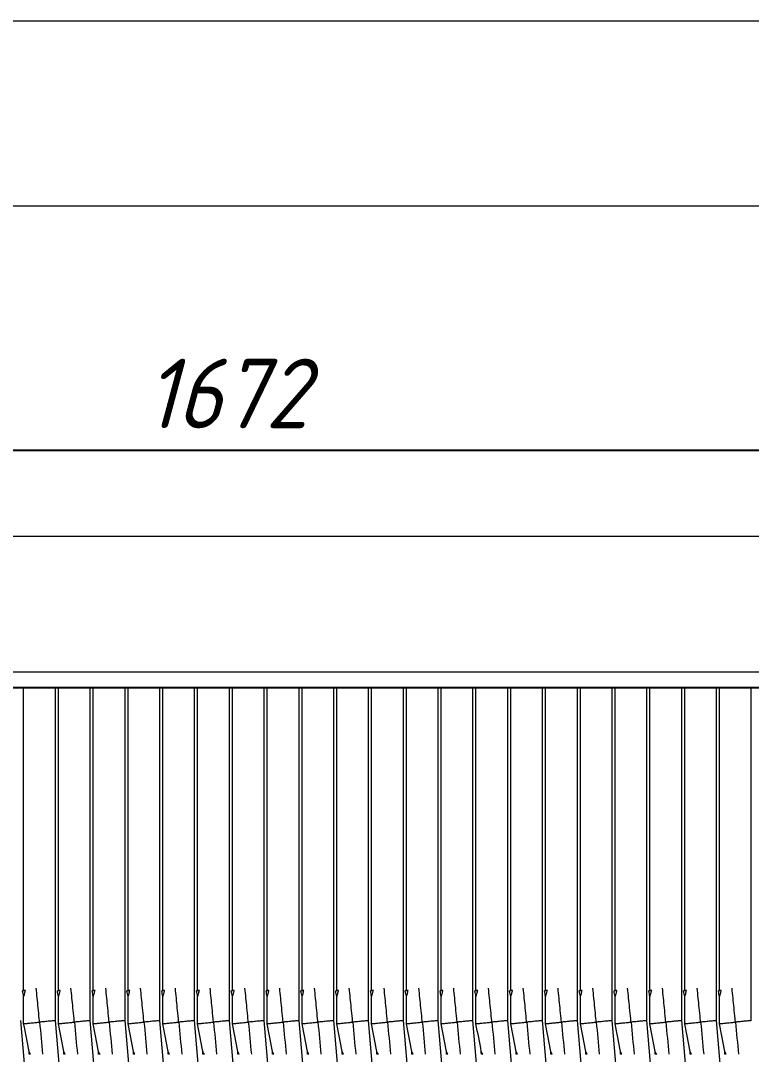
# Model space of a CAD drawing. Header units: millimetres. Extents: x 18217 to 37054, y 415 to 7180.
# Drawn here: x 19296 to 19663, y 6660 to 7180 of the extents above; entities that cross this region are included whole.
import ezdxf

# ---------------------------------------------------------------- set-up
doc = ezdxf.new("R2010")
doc.units = ezdxf.units.MM
doc.styles.add('GENISO', font='geniso.shx', dxfattribs={"oblique": 15})
doc.dimstyles.new('Scale', dxfattribs={"dimscale": 14, "dimtxt": 2.5, "dimasz": 2.5, "dimexe": 1, "dimexo": 1, "dimgap": 0.8, "dimtad": 1, "dimdec": 0, "dimzin": 0, "dimtxsty": 'GENISO', "dimcen": 2.5, "dimclrd": 1, "dimclre": 1, "dimclrt": 256, "dimadec": 0, "dimazin": 0, "dimtfac": 1, "dimtdec": 0, "dimtmove": 0, "dimatfit": 3, "dimfxl": 1, "dimtzin": 0, "dimlwd": -1, "dimlwe": -1, "dimarcsym": 0})

# ---------------------------------------------------------------- blocks, each defined once
blk = doc.blocks.new('*D157')
at = {"color": 1, "transparency": 16777216}
for p, q in [((18563.18, 6909.68), (18563.18, 6977.92)), ((20235.18, 6909.68), (20235.18, 6977.92)), ((20200.18, 6963.92), (18598.18, 6963.92))]:
    blk.add_line(p, q, dxfattribs=at)
for points in [[(18598.18, 6969.75), (18598.18, 6958.08), (18563.18, 6963.92)], [(20200.18, 6969.75), (20200.18, 6958.08), (20235.18, 6963.92)]]:
    blk.add_solid(points, dxfattribs=at)
at = {"layer": 'Defpoints', "color": 0, "transparency": 16777216}
for p in [(18563.18, 6963.92), (18563.18, 6895.68), (20235.18, 6895.68)]:
    blk.add_point(p, dxfattribs=at)
at = {"transparency": 16777216, "insert": (19399.18, 6992.62), "char_height": 35, "attachment_point": 5, "style": 'GENISO'}
blk.add_mtext('1672', dxfattribs=at)

msp = doc.modelspace()

# ---------------------------------------------------------------- linework, layer by layer
at = {"linetype": 'ByBlock', "lineweight": 9}
for p, q in [((20235.18, 6920.68), (18563.18, 6920.68)), ((18563.18, 6852.68), (20235.18, 6852.68)), ((18639.18, 6844.68), (20159.18, 6844.68)), ((19297.18, 6692.21), (19297.18, 6844.68)), ((19313.18, 6677.21), (19313.18, 6844.68)), ((19314.68, 6692.21), (19314.68, 6844.68)), ((19330.68, 6677.21), (19330.68, 6844.68)), ((19332.18, 6692.21), (19332.18, 6844.68)), ((19348.18, 6677.21), (19348.18, 6844.68)), ((19349.68, 6692.21), (19349.68, 6844.68)), ((19365.68, 6677.21), (19365.68, 6844.68)), ((19367.18, 6692.21), (19367.18, 6844.68)), ((19383.18, 6677.21), (19383.18, 6844.68)), ((19384.68, 6692.21), (19384.68, 6844.68)), ((19400.68, 6677.21), (19400.68, 6844.68)), ((19402.18, 6692.21), (19402.18, 6844.68)), ((19418.18, 6677.21), (19418.18, 6844.68)), ((19419.68, 6692.21), (19419.68, 6844.68)), ((19435.68, 6677.21), (19435.68, 6844.68)), ((19437.18, 6692.21), (19437.18, 6844.68)), ((19453.18, 6677.21), (19453.18, 6844.68)), ((19454.68, 6692.21), (19454.68, 6844.68)), ((19470.68, 6677.21), (19470.68, 6844.68)), ((19472.18, 6692.21), (19472.18, 6844.68)), ((19488.18, 6677.21), (19488.18, 6844.68)), ((19489.68, 6692.21), (19489.68, 6844.68)), ((19505.68, 6677.21), (19505.68, 6844.68)), ((19507.18, 6692.21), (19507.18, 6844.68)), ((19523.18, 6677.21), (19523.18, 6844.68)), ((19524.68, 6692.21), (19524.68, 6844.68)), ((19540.68, 6677.21), (19540.68, 6844.68)), ((19542.18, 6692.21), (19542.18, 6844.68)), ((19558.18, 6677.21), (19558.18, 6844.68)), ((19559.68, 6692.21), (19559.68, 6844.68)), ((19575.68, 6677.21), (19575.68, 6844.68)), ((19577.18, 6692.21), (19577.18, 6844.68)), ((19593.18, 6677.21), (19593.18, 6844.68)), ((19594.68, 6692.21), (19594.68, 6844.68)), ((19610.68, 6677.21), (19610.68, 6844.68)), ((19612.18, 6692.21), (19612.18, 6844.68)), ((19628.18, 6677.21), (19628.18, 6844.68)), ((19629.68, 6692.21), (19629.68, 6844.68)), ((19645.68, 6677.21), (19645.68, 6844.68)), ((19647.18, 6692.21), (19647.18, 6844.68)), ((19663.18, 6677.21), (19663.18, 6844.68)), ((19297.18, 6675.66), (19297.18, 6689.25)), ((19314.68, 6675.66), (19314.68, 6689.25)), ((19332.18, 6675.66), (19332.18, 6689.25)), ((19349.68, 6675.66), (19349.68, 6689.25)), ((19367.18, 6675.66), (19367.18, 6689.25)), ((19384.68, 6675.66), (19384.68, 6689.25)), ((19402.18, 6675.66), (19402.18, 6689.25)), ((19419.68, 6675.66), (19419.68, 6689.25)), ((19437.18, 6675.66), (19437.18, 6689.25)), ((19454.68, 6675.66), (19454.68, 6689.25)), ((19472.18, 6675.66), (19472.18, 6689.25)), ((19489.68, 6675.66), (19489.68, 6689.25)), ((19507.18, 6675.66), (19507.18, 6689.25)), ((19524.68, 6675.66), (19524.68, 6689.25)), ((19542.18, 6675.66), (19542.18, 6689.25)), ((19559.68, 6675.66), (19559.68, 6689.25)), ((19577.18, 6675.66), (19577.18, 6689.25)), ((19594.68, 6675.66), (19594.68, 6689.25)), ((19612.18, 6675.66), (19612.18, 6689.25)), ((19629.68, 6675.66), (19629.68, 6689.25)), ((19647.18, 6675.66), (19647.18, 6689.25)), ((19300.58, 6660.25), (19299.88, 6660.25)), ((19318.08, 6660.25), (19317.38, 6660.25)), ((19335.58, 6660.25), (19334.88, 6660.25)), ((19353.08, 6660.25), (19352.38, 6660.25)), ((19370.58, 6660.25), (19369.88, 6660.25)), ((19388.08, 6660.25), (19387.38, 6660.25)), ((19405.58, 6660.25), (19404.88, 6660.25)), ((19423.08, 6660.25), (19422.38, 6660.25)), ((19440.58, 6660.25), (19439.88, 6660.25)), ((19458.08, 6660.25), (19457.38, 6660.25)), ((19475.58, 6660.25), (19474.88, 6660.25)), ((19493.08, 6660.25), (19492.38, 6660.25)), ((19510.58, 6660.25), (19509.88, 6660.25)), ((19528.08, 6660.25), (19527.38, 6660.25)), ((19545.58, 6660.25), (19544.88, 6660.25)), ((19563.08, 6660.25), (19562.38, 6660.25)), ((19580.58, 6660.25), (19579.88, 6660.25)), ((19598.08, 6660.25), (19597.38, 6660.25)), ((19615.58, 6660.25), (19614.88, 6660.25)), ((19633.08, 6660.25), (19632.38, 6660.25)), ((19650.58, 6660.25), (19649.88, 6660.25))]:
    msp.add_line(p, q, dxfattribs=at)
msp.add_line((18639.18, 6844.68), (20159.18, 6844.68))
for points in [[(26674.14, 7180.13), (26674.14, 1266), (18216.52, 1266), (18216.52, 7180.13)], [(26581.09, 7087.08), (26581.09, 1359.06), (18309.58, 1359.06), (18309.58, 7087.08)]]:
    msp.add_lwpolyline(points, close=True, dxfattribs=at)
at = {"linetype": 'ByBlock', "lineweight": 9, "flags": 128}
for points in [[(19298.08, 6692.4), (19297.75, 6692.33), (19297.46, 6692.27), (19297.21, 6692.22), (19297, 6692.17), (19296.83, 6692.14), (19296.71, 6692.11), (19296.64, 6692.1), (19296.62, 6692.09)], [(19315.58, 6692.4), (19315.25, 6692.33), (19314.96, 6692.27), (19314.71, 6692.22), (19314.5, 6692.17), (19314.33, 6692.14), (19314.21, 6692.11), (19314.14, 6692.1), (19314.12, 6692.09)], [(19333.08, 6692.4), (19332.75, 6692.33), (19332.46, 6692.27), (19332.21, 6692.22), (19332, 6692.17), (19331.83, 6692.14), (19331.71, 6692.11), (19331.64, 6692.1), (19331.62, 6692.09)], [(19350.58, 6692.4), (19350.25, 6692.33), (19349.96, 6692.27), (19349.71, 6692.22), (19349.5, 6692.17), (19349.33, 6692.14), (19349.21, 6692.11), (19349.14, 6692.1), (19349.12, 6692.09)], [(19368.08, 6692.4), (19367.75, 6692.33), (19367.46, 6692.27), (19367.21, 6692.22), (19367, 6692.17), (19366.83, 6692.14), (19366.71, 6692.11), (19366.64, 6692.1), (19366.62, 6692.09)], [(19385.58, 6692.4), (19385.25, 6692.33), (19384.96, 6692.27), (19384.71, 6692.22), (19384.5, 6692.17), (19384.33, 6692.14), (19384.21, 6692.11), (19384.14, 6692.1), (19384.12, 6692.09)], [(19403.08, 6692.4), (19402.75, 6692.33), (19402.46, 6692.27), (19402.21, 6692.22), (19402, 6692.17), (19401.83, 6692.14), (19401.71, 6692.11), (19401.64, 6692.1), (19401.62, 6692.09)], [(19420.58, 6692.4), (19420.25, 6692.33), (19419.96, 6692.27), (19419.71, 6692.22), (19419.5, 6692.17), (19419.33, 6692.14), (19419.21, 6692.11), (19419.14, 6692.1), (19419.12, 6692.09)], [(19438.08, 6692.4), (19437.75, 6692.33), (19437.46, 6692.27), (19437.21, 6692.22), (19437, 6692.17), (19436.83, 6692.14), (19436.71, 6692.11), (19436.64, 6692.1), (19436.62, 6692.09)], [(19455.58, 6692.4), (19455.25, 6692.33), (19454.96, 6692.27), (19454.71, 6692.22), (19454.5, 6692.17), (19454.33, 6692.14), (19454.21, 6692.11), (19454.14, 6692.1), (19454.12, 6692.09)], [(19473.08, 6692.4), (19472.75, 6692.33), (19472.46, 6692.27), (19472.21, 6692.22), (19472, 6692.17), (19471.83, 6692.14), (19471.71, 6692.11), (19471.64, 6692.1), (19471.62, 6692.09)], [(19490.58, 6692.4), (19490.25, 6692.33), (19489.96, 6692.27), (19489.71, 6692.22), (19489.5, 6692.17), (19489.33, 6692.14), (19489.21, 6692.11), (19489.14, 6692.1), (19489.12, 6692.09)], [(19508.08, 6692.4), (19507.75, 6692.33), (19507.46, 6692.27), (19507.21, 6692.22), (19507, 6692.17), (19506.83, 6692.14), (19506.71, 6692.11), (19506.64, 6692.1), (19506.62, 6692.09)], [(19525.58, 6692.4), (19525.25, 6692.33), (19524.96, 6692.27), (19524.71, 6692.22), (19524.5, 6692.17), (19524.33, 6692.14), (19524.21, 6692.11), (19524.14, 6692.1), (19524.12, 6692.09)], [(19543.08, 6692.4), (19542.75, 6692.33), (19542.46, 6692.27), (19542.21, 6692.22), (19542, 6692.17), (19541.83, 6692.14), (19541.71, 6692.11), (19541.64, 6692.1), (19541.62, 6692.09)], [(19560.58, 6692.4), (19560.25, 6692.33), (19559.96, 6692.27), (19559.71, 6692.22), (19559.5, 6692.17), (19559.33, 6692.14), (19559.21, 6692.11), (19559.14, 6692.1), (19559.12, 6692.09)], [(19578.08, 6692.4), (19577.75, 6692.33), (19577.46, 6692.27), (19577.21, 6692.22), (19577, 6692.17), (19576.83, 6692.14), (19576.71, 6692.11), (19576.64, 6692.1), (19576.62, 6692.09)], [(19595.58, 6692.4), (19595.25, 6692.33), (19594.96, 6692.27), (19594.71, 6692.22), (19594.5, 6692.17), (19594.33, 6692.14), (19594.21, 6692.11), (19594.14, 6692.1), (19594.12, 6692.09)], [(19613.08, 6692.4), (19612.75, 6692.33), (19612.46, 6692.27), (19612.21, 6692.22), (19612, 6692.17), (19611.83, 6692.14), (19611.71, 6692.11), (19611.64, 6692.1), (19611.62, 6692.09)], [(19630.58, 6692.4), (19630.25, 6692.33), (19629.96, 6692.27), (19629.71, 6692.22), (19629.5, 6692.17), (19629.33, 6692.14), (19629.21, 6692.11), (19629.14, 6692.1), (19629.12, 6692.09)], [(19648.08, 6692.4), (19647.75, 6692.33), (19647.46, 6692.27), (19647.21, 6692.22), (19647, 6692.17), (19646.83, 6692.14), (19646.71, 6692.11), (19646.64, 6692.1), (19646.62, 6692.09)]]:
    msp.add_lwpolyline(points, dxfattribs=at)
at = {"linetype": 'ByBlock', "lineweight": 9}
for centre, radius, start, end in [((19142.77, 6660.25), 157.11, 10.6376, 11.6955), ((19160.27, 6660.25), 157.11, 10.6376, 11.6955), ((19177.77, 6660.25), 157.11, 10.6376, 11.6955), ((19195.27, 6660.25), 157.11, 10.6376, 11.6955), ((19212.77, 6660.25), 157.11, 10.6376, 11.6955), ((19230.27, 6660.25), 157.11, 10.6376, 11.6955), ((19247.77, 6660.25), 157.11, 10.6376, 11.6955), ((19265.27, 6660.25), 157.11, 10.6376, 11.6955), ((19282.77, 6660.25), 157.11, 10.6376, 11.6955), ((19300.27, 6660.25), 157.11, 10.6376, 11.6955), ((19317.77, 6660.25), 157.11, 10.6376, 11.6955), ((19335.27, 6660.25), 157.11, 10.6376, 11.6955), ((19352.77, 6660.25), 157.11, 10.6376, 11.6955), ((19370.27, 6660.25), 157.11, 10.6376, 11.6955), ((19387.77, 6660.25), 157.11, 10.6376, 11.6955), ((19405.27, 6660.25), 157.11, 10.6376, 11.6955), ((19422.77, 6660.25), 157.11, 10.6376, 11.6955), ((19440.27, 6660.25), 157.11, 10.6376, 11.6955), ((19457.77, 6660.25), 157.11, 10.6376, 11.6955), ((19475.27, 6660.25), 157.11, 10.6376, 11.6955), ((19492.77, 6660.25), 157.11, 10.6376, 11.6955), ((11284.35, 5984.01), 8023.83, 355.043868, 4.956132), ((11301.85, 5984.01), 8023.83, 355.043868, 4.956132), ((17727.77, 6367.33), 1599.41, 10.60245, 11.11475), ((11319.35, 5984.01), 8023.83, 355.043868, 4.956132), ((17745.27, 6367.33), 1599.41, 10.60245, 11.11475), ((11336.85, 5984.01), 8023.83, 355.043868, 4.956132), ((17762.77, 6367.33), 1599.41, 10.60245, 11.11475), ((11354.35, 5984.01), 8023.83, 355.043868, 4.956132), ((17780.27, 6367.33), 1599.41, 10.60245, 11.11475), ((11371.85, 5984.01), 8023.83, 355.043868, 4.956132), ((17797.77, 6367.33), 1599.41, 10.60245, 11.11475), ((11389.35, 5984.01), 8023.83, 355.043868, 4.956132), ((17815.27, 6367.33), 1599.41, 10.60245, 11.11475), ((11406.85, 5984.01), 8023.83, 355.043868, 4.956132), ((17832.77, 6367.33), 1599.41, 10.60245, 11.11475), ((11424.35, 5984.01), 8023.83, 355.043868, 4.956132), ((17850.27, 6367.33), 1599.41, 10.60245, 11.11475), ((11441.85, 5984.01), 8023.83, 355.043868, 4.956132), ((17867.77, 6367.33), 1599.41, 10.60245, 11.11475), ((11459.35, 5984.01), 8023.83, 355.043868, 4.956132), ((17885.27, 6367.33), 1599.41, 10.60245, 11.11475), ((11476.85, 5984.01), 8023.83, 355.043868, 4.956132), ((17902.77, 6367.33), 1599.41, 10.60245, 11.11475), ((11494.35, 5984.01), 8023.83, 355.043868, 4.956132), ((17920.27, 6367.33), 1599.41, 10.60245, 11.11475), ((11511.85, 5984.01), 8023.83, 355.043868, 4.956132), ((17937.77, 6367.33), 1599.41, 10.60245, 11.11475), ((11529.35, 5984.01), 8023.83, 355.043868, 4.956132), ((17955.27, 6367.33), 1599.41, 10.60245, 11.11475), ((11546.85, 5984.01), 8023.83, 355.043868, 4.956132), ((17972.77, 6367.33), 1599.41, 10.60245, 11.11475), ((11564.35, 5984.01), 8023.83, 355.043868, 4.956132), ((17990.27, 6367.33), 1599.41, 10.60245, 11.11475), ((11581.85, 5984.01), 8023.83, 355.043868, 4.956132), ((18007.77, 6367.33), 1599.41, 10.60245, 11.11475), ((11599.35, 5984.01), 8023.83, 355.043868, 4.956132), ((18025.27, 6367.33), 1599.41, 10.60245, 11.11475), ((11616.85, 5984.01), 8023.83, 355.043868, 4.956132), ((18042.77, 6367.33), 1599.41, 10.60245, 11.11475), ((11634.35, 5984.01), 8023.83, 355.043868, 4.956132), ((18060.27, 6367.33), 1599.41, 10.60245, 11.11475), ((11651.85, 5984.01), 8023.83, 355.043868, 4.956132), ((18077.77, 6367.33), 1599.41, 10.60245, 11.11475), ((19142.77, 6660.25), 157.11, 0, 0.4975), ((19160.27, 6660.25), 157.11, 0, 0.4975), ((19177.77, 6660.25), 157.11, 0, 0.4975), ((19195.27, 6660.25), 157.11, 0, 0.4975), ((19212.77, 6660.25), 157.11, 0, 0.4975), ((19230.27, 6660.25), 157.11, 0, 0.4975), ((19247.77, 6660.25), 157.11, 0, 0.4975), ((19265.27, 6660.25), 157.11, 0, 0.4975), ((19282.77, 6660.25), 157.11, 0, 0.4975), ((19300.27, 6660.25), 157.11, 0, 0.4975), ((19317.77, 6660.25), 157.11, 0, 0.4975), ((19335.27, 6660.25), 157.11, 0, 0.4975), ((19352.77, 6660.25), 157.11, 0, 0.4975), ((19370.27, 6660.25), 157.11, 0, 0.4975), ((19387.77, 6660.25), 157.11, 0, 0.4975), ((19405.27, 6660.25), 157.11, 0, 0.4975), ((19422.77, 6660.25), 157.11, 0, 0.4975), ((19440.27, 6660.25), 157.11, 0, 0.4975), ((19457.77, 6660.25), 157.11, 0, 0.4975), ((19475.27, 6660.25), 157.11, 0, 0.4975), ((19492.77, 6660.25), 157.11, 0, 0.4975)]:
    msp.add_arc(centre, radius, start, end, dxfattribs=at)
for points, knots in [([(19297.18, 6689.25), (19297.19, 6689.28), (19297.21, 6689.34), (19297.4, 6689.89), (19297.71, 6690.89), (19297.95, 6691.86), (19298.08, 6692.4)], [0, 0, 0, 0, 0.179895, 0.35903, 0.649725, 1, 1, 1, 1]), ([(19305.18, 6676.43), (19305.18, 6676.45), (19305.16, 6676.57), (19305.11, 6677.15), (19304.88, 6679.54), (19304.33, 6685.1), (19303.81, 6690.22), (19303.48, 6693.51)], [0, 0, 0, 0, 0.0023725, 0.0222912, 0.101955, 0.4206198, 1, 1, 1, 1]), ([(19314.68, 6689.25), (19314.69, 6689.28), (19314.71, 6689.34), (19314.9, 6689.89), (19315.21, 6690.89), (19315.45, 6691.86), (19315.58, 6692.4)], [0, 0, 0, 0, 0.179895, 0.35903, 0.649727, 1, 1, 1, 1]), ([(19322.68, 6676.43), (19322.68, 6676.45), (19322.67, 6676.57), (19322.61, 6677.15), (19322.38, 6679.54), (19321.83, 6685.1), (19321.31, 6690.22), (19320.98, 6693.51)], [0, 0, 0, 0, 0.002372, 0.022291, 0.101955, 0.42062, 1, 1, 1, 1]), ([(19332.18, 6689.25), (19332.19, 6689.28), (19332.21, 6689.34), (19332.4, 6689.89), (19332.71, 6690.89), (19332.95, 6691.86), (19333.08, 6692.4)], [0, 0, 0, 0, 0.179895, 0.35903, 0.649725, 1, 1, 1, 1]), ([(19340.18, 6676.43), (19340.18, 6676.45), (19340.17, 6676.57), (19340.11, 6677.15), (19339.88, 6679.54), (19339.33, 6685.1), (19338.81, 6690.22), (19338.48, 6693.51)], [0, 0, 0, 0, 0.002372, 0.022291, 0.101955, 0.42062, 1, 1, 1, 1]), ([(19349.68, 6689.25), (19349.69, 6689.28), (19349.71, 6689.34), (19349.9, 6689.89), (19350.21, 6690.89), (19350.45, 6691.86), (19350.58, 6692.4)], [0, 0, 0, 0, 0.179895, 0.35903, 0.649725, 1, 1, 1, 1]), ([(19357.68, 6676.43), (19357.68, 6676.45), (19357.67, 6676.57), (19357.61, 6677.15), (19357.38, 6679.54), (19356.83, 6685.1), (19356.31, 6690.22), (19355.98, 6693.51)], [0, 0, 0, 0, 0.002372, 0.022291, 0.101955, 0.42062, 1, 1, 1, 1]), ([(19367.18, 6689.25), (19367.19, 6689.28), (19367.21, 6689.34), (19367.4, 6689.89), (19367.71, 6690.89), (19367.95, 6691.86), (19368.08, 6692.4)], [0, 0, 0, 0, 0.179895, 0.35903, 0.649725, 1, 1, 1, 1]), ([(19375.18, 6676.43), (19375.18, 6676.45), (19375.17, 6676.57), (19375.11, 6677.15), (19374.88, 6679.54), (19374.33, 6685.1), (19373.81, 6690.22), (19373.48, 6693.51)], [0, 0, 0, 0, 0.002372, 0.022291, 0.101955, 0.42062, 1, 1, 1, 1]), ([(19384.68, 6689.25), (19384.69, 6689.28), (19384.71, 6689.34), (19384.9, 6689.89), (19385.21, 6690.89), (19385.45, 6691.86), (19385.58, 6692.4)], [0, 0, 0, 0, 0.179895, 0.359031, 0.649725, 1, 1, 1, 1]), ([(19392.68, 6676.43), (19392.68, 6676.45), (19392.67, 6676.57), (19392.61, 6677.15), (19392.38, 6679.54), (19391.83, 6685.1), (19391.31, 6690.22), (19390.98, 6693.51)], [0, 0, 0, 0, 0.002372, 0.022291, 0.101955, 0.42062, 1, 1, 1, 1]), ([(19402.18, 6689.25), (19402.19, 6689.28), (19402.21, 6689.34), (19402.4, 6689.89), (19402.71, 6690.89), (19402.95, 6691.86), (19403.08, 6692.4)], [0, 0, 0, 0, 0.179895, 0.35903, 0.649725, 1, 1, 1, 1]), ([(19410.18, 6676.43), (19410.18, 6676.45), (19410.17, 6676.57), (19410.11, 6677.15), (19409.88, 6679.54), (19409.33, 6685.1), (19408.81, 6690.22), (19408.48, 6693.51)], [0, 0, 0, 0, 0.002372, 0.022291, 0.101955, 0.42062, 1, 1, 1, 1]), ([(19419.68, 6689.25), (19419.69, 6689.28), (19419.71, 6689.34), (19419.9, 6689.89), (19420.21, 6690.89), (19420.45, 6691.86), (19420.58, 6692.4)], [0, 0, 0, 0, 0.179895, 0.35903, 0.649725, 1, 1, 1, 1]), ([(19427.68, 6676.43), (19427.68, 6676.45), (19427.66, 6676.57), (19427.61, 6677.15), (19427.38, 6679.54), (19426.83, 6685.1), (19426.31, 6690.22), (19425.98, 6693.51)], [0, 0, 0, 0, 0.0023725, 0.0222912, 0.101955, 0.4206198, 1, 1, 1, 1]), ([(19437.18, 6689.25), (19437.19, 6689.28), (19437.21, 6689.34), (19437.4, 6689.89), (19437.71, 6690.89), (19437.95, 6691.86), (19438.08, 6692.4)], [0, 0, 0, 0, 0.179895, 0.35903, 0.649725, 1, 1, 1, 1]), ([(19445.18, 6676.43), (19445.18, 6676.45), (19445.17, 6676.57), (19445.11, 6677.15), (19444.88, 6679.54), (19444.33, 6685.1), (19443.81, 6690.22), (19443.48, 6693.51)], [0, 0, 0, 0, 0.002372, 0.022291, 0.101955, 0.42062, 1, 1, 1, 1]), ([(19454.68, 6689.25), (19454.69, 6689.28), (19454.71, 6689.34), (19454.9, 6689.89), (19455.21, 6690.89), (19455.45, 6691.86), (19455.58, 6692.4)], [0, 0, 0, 0, 0.179895, 0.35903, 0.649725, 1, 1, 1, 1]), ([(19462.68, 6676.43), (19462.68, 6676.45), (19462.67, 6676.57), (19462.61, 6677.15), (19462.38, 6679.54), (19461.83, 6685.1), (19461.31, 6690.22), (19460.98, 6693.51)], [0, 0, 0, 0, 0.002372, 0.022291, 0.101955, 0.42062, 1, 1, 1, 1]), ([(19472.18, 6689.25), (19472.19, 6689.28), (19472.21, 6689.34), (19472.4, 6689.89), (19472.71, 6690.89), (19472.95, 6691.86), (19473.08, 6692.4)], [0, 0, 0, 0, 0.179895, 0.35903, 0.649725, 1, 1, 1, 1]), ([(19480.18, 6676.43), (19480.18, 6676.45), (19480.17, 6676.57), (19480.11, 6677.15), (19479.88, 6679.54), (19479.33, 6685.1), (19478.81, 6690.22), (19478.48, 6693.51)], [0, 0, 0, 0, 0.002372, 0.022291, 0.101955, 0.42062, 1, 1, 1, 1]), ([(19489.68, 6689.25), (19489.69, 6689.28), (19489.71, 6689.34), (19489.9, 6689.89), (19490.21, 6690.89), (19490.45, 6691.86), (19490.58, 6692.4)], [0, 0, 0, 0, 0.179895, 0.35903, 0.649725, 1, 1, 1, 1]), ([(19497.68, 6676.43), (19497.68, 6676.45), (19497.67, 6676.57), (19497.61, 6677.15), (19497.38, 6679.54), (19496.83, 6685.1), (19496.31, 6690.22), (19495.98, 6693.51)], [0, 0, 0, 0, 0.002372, 0.022291, 0.101955, 0.42062, 1, 1, 1, 1]), ([(19507.18, 6689.25), (19507.19, 6689.28), (19507.21, 6689.34), (19507.4, 6689.89), (19507.71, 6690.89), (19507.95, 6691.86), (19508.08, 6692.4)], [0, 0, 0, 0, 0.179895, 0.359032, 0.649727, 1, 1, 1, 1]), ([(19515.18, 6676.43), (19515.18, 6676.45), (19515.17, 6676.57), (19515.11, 6677.15), (19514.88, 6679.54), (19514.33, 6685.1), (19513.81, 6690.22), (19513.48, 6693.51)], [0, 0, 0, 0, 0.002372, 0.022291, 0.101955, 0.42062, 1, 1, 1, 1]), ([(19524.68, 6689.25), (19524.69, 6689.28), (19524.71, 6689.34), (19524.9, 6689.89), (19525.21, 6690.89), (19525.45, 6691.86), (19525.58, 6692.4)], [0, 0, 0, 0, 0.179895, 0.35903, 0.649725, 1, 1, 1, 1]), ([(19532.68, 6676.43), (19532.68, 6676.45), (19532.67, 6676.57), (19532.61, 6677.15), (19532.38, 6679.54), (19531.83, 6685.1), (19531.31, 6690.22), (19530.98, 6693.51)], [0, 0, 0, 0, 0.002372, 0.022291, 0.101955, 0.42062, 1, 1, 1, 1]), ([(19542.18, 6689.25), (19542.19, 6689.28), (19542.21, 6689.34), (19542.4, 6689.89), (19542.71, 6690.89), (19542.95, 6691.86), (19543.08, 6692.4)], [0, 0, 0, 0, 0.179895, 0.35903, 0.649725, 1, 1, 1, 1]), ([(19550.18, 6676.43), (19550.18, 6676.45), (19550.17, 6676.57), (19550.11, 6677.15), (19549.88, 6679.54), (19549.33, 6685.1), (19548.81, 6690.22), (19548.48, 6693.51)], [0, 0, 0, 0, 0.002372, 0.022291, 0.101955, 0.42062, 1, 1, 1, 1]), ([(19559.68, 6689.25), (19559.69, 6689.28), (19559.71, 6689.34), (19559.9, 6689.89), (19560.21, 6690.89), (19560.45, 6691.86), (19560.58, 6692.4)], [0, 0, 0, 0, 0.179895, 0.35903, 0.649725, 1, 1, 1, 1]), ([(19567.68, 6676.43), (19567.68, 6676.45), (19567.67, 6676.57), (19567.61, 6677.15), (19567.38, 6679.54), (19566.83, 6685.1), (19566.31, 6690.22), (19565.98, 6693.51)], [0, 0, 0, 0, 0.002372, 0.022291, 0.101955, 0.42062, 1, 1, 1, 1]), ([(19577.18, 6689.25), (19577.19, 6689.28), (19577.21, 6689.34), (19577.4, 6689.89), (19577.71, 6690.89), (19577.95, 6691.86), (19578.08, 6692.4)], [0, 0, 0, 0, 0.179895, 0.35903, 0.649725, 1, 1, 1, 1]), ([(19585.18, 6676.43), (19585.18, 6676.45), (19585.17, 6676.57), (19585.11, 6677.15), (19584.88, 6679.54), (19584.33, 6685.1), (19583.81, 6690.22), (19583.48, 6693.51)], [0, 0, 0, 0, 0.002372, 0.022291, 0.101955, 0.42062, 1, 1, 1, 1]), ([(19594.68, 6689.25), (19594.69, 6689.28), (19594.71, 6689.34), (19594.9, 6689.89), (19595.21, 6690.89), (19595.45, 6691.86), (19595.58, 6692.4)], [0, 0, 0, 0, 0.179895, 0.359028, 0.649725, 1, 1, 1, 1]), ([(19602.68, 6676.43), (19602.68, 6676.45), (19602.67, 6676.57), (19602.61, 6677.15), (19602.38, 6679.54), (19601.83, 6685.1), (19601.31, 6690.22), (19600.98, 6693.51)], [0, 0, 0, 0, 0.002372, 0.022292, 0.101955, 0.42062, 1, 1, 1, 1]), ([(19612.18, 6689.25), (19612.19, 6689.28), (19612.21, 6689.34), (19612.4, 6689.89), (19612.71, 6690.89), (19612.95, 6691.86), (19613.08, 6692.4)], [0, 0, 0, 0, 0.179896, 0.359029, 0.649725, 1, 1, 1, 1]), ([(19620.18, 6676.43), (19620.18, 6676.45), (19620.17, 6676.57), (19620.11, 6677.15), (19619.88, 6679.54), (19619.33, 6685.1), (19618.81, 6690.22), (19618.48, 6693.51)], [0, 0, 0, 0, 0.002372, 0.022291, 0.101955, 0.420619, 1, 1, 1, 1]), ([(19629.68, 6689.25), (19629.69, 6689.28), (19629.71, 6689.34), (19629.9, 6689.89), (19630.21, 6690.89), (19630.45, 6691.86), (19630.58, 6692.4)], [0, 0, 0, 0, 0.179895, 0.359032, 0.649724, 1, 1, 1, 1]), ([(19637.68, 6676.43), (19637.68, 6676.45), (19637.67, 6676.57), (19637.61, 6677.15), (19637.38, 6679.54), (19636.83, 6685.1), (19636.31, 6690.22), (19635.98, 6693.51)], [0, 0, 0, 0, 0.002372, 0.022291, 0.101955, 0.42062, 1, 1, 1, 1]), ([(19647.18, 6689.25), (19647.19, 6689.28), (19647.21, 6689.34), (19647.4, 6689.89), (19647.71, 6690.89), (19647.95, 6691.86), (19648.08, 6692.4)], [0, 0, 0, 0, 0.179895, 0.359028, 0.649725, 1, 1, 1, 1]), ([(19655.18, 6676.43), (19655.18, 6676.45), (19655.17, 6676.57), (19655.11, 6677.15), (19654.88, 6679.54), (19654.33, 6685.1), (19653.81, 6690.22), (19653.48, 6693.51)], [0, 0, 0, 0, 0.002372, 0.022292, 0.101955, 0.42062, 1, 1, 1, 1]), ([(19297.18, 6675.66), (19297.27, 6675.66), (19297.44, 6675.68), (19298.81, 6675.81), (19300.83, 6676.01), (19303.07, 6676.23), (19304.57, 6676.37), (19305.17, 6676.43), (19305.18, 6676.43)], [0, 0, 0, 0, 0.213412, 0.426834, 0.640706, 0.856444, 0.996744, 1, 1, 1, 1]), ([(19313.18, 6677.21), (19313.09, 6677.2), (19312.92, 6677.18), (19311.55, 6677.05), (19309.53, 6676.85), (19307.29, 6676.64), (19305.79, 6676.49), (19305.19, 6676.43), (19305.18, 6676.43)], [0, 0, 0, 0, 0.213424, 0.426852, 0.64073, 0.856458, 0.996748, 1, 1, 1, 1]), ([(19305.18, 6676.43), (19305.18, 6676.42), (19305.7, 6671.02), (19306.21, 6665.63), (19306.71, 6660.25)], [0, 0, 0, 0, 0.002512, 1, 1, 1, 1]), ([(19314.68, 6675.66), (19314.77, 6675.66), (19314.94, 6675.68), (19316.31, 6675.81), (19318.33, 6676.01), (19320.57, 6676.23), (19322.07, 6676.37), (19322.67, 6676.43), (19322.68, 6676.43)], [0, 0, 0, 0, 0.2134123, 0.4268371, 0.6407052, 0.8564436, 0.9967483, 1, 1, 1, 1]), ([(19330.68, 6677.21), (19330.59, 6677.2), (19330.42, 6677.18), (19329.05, 6677.05), (19327.03, 6676.85), (19324.79, 6676.64), (19323.29, 6676.49), (19322.69, 6676.43), (19322.68, 6676.43)], [0, 0, 0, 0, 0.213425, 0.426852, 0.640726, 0.856458, 0.996748, 1, 1, 1, 1]), ([(19322.68, 6676.43), (19322.68, 6676.42), (19323.2, 6671.02), (19323.71, 6665.63), (19324.21, 6660.25)], [0, 0, 0, 0, 0.002512, 1, 1, 1, 1]), ([(19332.18, 6675.66), (19332.27, 6675.66), (19332.44, 6675.68), (19333.81, 6675.81), (19335.83, 6676.01), (19338.07, 6676.23), (19339.57, 6676.37), (19340.17, 6676.43), (19340.18, 6676.43)], [0, 0, 0, 0, 0.2134136, 0.4268366, 0.6407087, 0.8564433, 0.9967483, 1, 1, 1, 1]), ([(19348.18, 6677.21), (19348.09, 6677.2), (19347.92, 6677.18), (19346.55, 6677.05), (19344.53, 6676.85), (19342.29, 6676.64), (19340.79, 6676.49), (19340.19, 6676.43), (19340.18, 6676.43)], [0, 0, 0, 0, 0.213425, 0.426852, 0.640726, 0.856458, 0.996748, 1, 1, 1, 1]), ([(19340.18, 6676.43), (19340.18, 6676.42), (19340.7, 6671.02), (19341.21, 6665.63), (19341.71, 6660.25)], [0, 0, 0, 0, 0.002512, 1, 1, 1, 1]), ([(19349.68, 6675.66), (19349.77, 6675.66), (19349.94, 6675.68), (19351.31, 6675.81), (19353.33, 6676.01), (19355.57, 6676.23), (19357.07, 6676.37), (19357.67, 6676.43), (19357.68, 6676.43)], [0, 0, 0, 0, 0.213413, 0.426836, 0.640708, 0.856443, 0.996748, 1, 1, 1, 1]), ([(19365.68, 6677.21), (19365.59, 6677.2), (19365.42, 6677.18), (19364.05, 6677.05), (19362.03, 6676.85), (19359.79, 6676.64), (19358.29, 6676.49), (19357.69, 6676.43), (19357.68, 6676.43)], [0, 0, 0, 0, 0.2134235, 0.4268527, 0.6407264, 0.8564584, 0.9967436, 1, 1, 1, 1]), ([(19357.68, 6676.43), (19357.68, 6676.42), (19358.21, 6671.03), (19358.71, 6665.63), (19359.21, 6660.25)], [0, 0, 0, 0, 0.002512, 1, 1, 1, 1]), ([(19367.18, 6675.66), (19367.27, 6675.66), (19367.44, 6675.68), (19368.81, 6675.81), (19370.83, 6676.01), (19373.07, 6676.23), (19374.57, 6676.37), (19375.17, 6676.43), (19375.18, 6676.43)], [0, 0, 0, 0, 0.213412, 0.426837, 0.640705, 0.856444, 0.996744, 1, 1, 1, 1]), ([(19383.18, 6677.21), (19383.09, 6677.2), (19382.92, 6677.18), (19381.55, 6677.05), (19379.53, 6676.85), (19377.29, 6676.64), (19375.79, 6676.49), (19375.19, 6676.43), (19375.18, 6676.43)], [0, 0, 0, 0, 0.213424, 0.426851, 0.640726, 0.856458, 0.996748, 1, 1, 1, 1]), ([(19375.18, 6676.43), (19375.18, 6676.42), (19375.7, 6671.02), (19376.21, 6665.63), (19376.71, 6660.25)], [0, 0, 0, 0, 0.002512, 1, 1, 1, 1]), ([(19384.68, 6675.66), (19384.77, 6675.66), (19384.94, 6675.68), (19386.31, 6675.81), (19388.33, 6676.01), (19390.57, 6676.23), (19392.07, 6676.37), (19392.67, 6676.43), (19392.68, 6676.43)], [0, 0, 0, 0, 0.2134123, 0.4268371, 0.6407052, 0.8564436, 0.9967483, 1, 1, 1, 1]), ([(19400.68, 6677.21), (19400.59, 6677.2), (19400.42, 6677.18), (19399.05, 6677.05), (19397.03, 6676.85), (19394.79, 6676.64), (19393.29, 6676.49), (19392.69, 6676.43), (19392.68, 6676.43)], [0, 0, 0, 0, 0.213425, 0.426852, 0.640726, 0.856458, 0.996748, 1, 1, 1, 1]), ([(19392.68, 6676.43), (19392.68, 6676.42), (19393.2, 6671.02), (19393.71, 6665.63), (19394.21, 6660.25)], [0, 0, 0, 0, 0.002512, 1, 1, 1, 1]), ([(19402.18, 6675.66), (19402.27, 6675.66), (19402.44, 6675.68), (19403.81, 6675.81), (19405.83, 6676.01), (19408.07, 6676.23), (19409.57, 6676.37), (19410.17, 6676.43), (19410.18, 6676.43)], [0, 0, 0, 0, 0.213413, 0.426836, 0.640708, 0.856443, 0.996748, 1, 1, 1, 1]), ([(19418.18, 6677.21), (19418.09, 6677.2), (19417.92, 6677.18), (19416.55, 6677.05), (19414.53, 6676.85), (19412.29, 6676.64), (19410.79, 6676.49), (19410.19, 6676.43), (19410.18, 6676.43)], [0, 0, 0, 0, 0.213425, 0.426852, 0.640726, 0.856458, 0.996748, 1, 1, 1, 1]), ([(19410.18, 6676.43), (19410.18, 6676.42), (19410.7, 6671.02), (19411.21, 6665.63), (19411.71, 6660.25)], [0, 0, 0, 0, 0.002512, 1, 1, 1, 1]), ([(19419.68, 6675.66), (19419.77, 6675.66), (19419.94, 6675.68), (19421.31, 6675.81), (19423.33, 6676.01), (19425.57, 6676.23), (19427.07, 6676.37), (19427.67, 6676.43), (19427.68, 6676.43)], [0, 0, 0, 0, 0.213412, 0.426834, 0.640706, 0.856444, 0.996744, 1, 1, 1, 1]), ([(19435.68, 6677.21), (19435.59, 6677.2), (19435.42, 6677.18), (19434.05, 6677.05), (19432.03, 6676.85), (19429.79, 6676.64), (19428.29, 6676.49), (19427.69, 6676.43), (19427.68, 6676.43)], [0, 0, 0, 0, 0.213424, 0.426852, 0.64073, 0.856458, 0.996748, 1, 1, 1, 1]), ([(19427.68, 6676.43), (19427.68, 6676.42), (19428.2, 6671.02), (19428.71, 6665.63), (19429.21, 6660.25)], [0, 0, 0, 0, 0.002512, 1, 1, 1, 1]), ([(19437.18, 6675.66), (19437.27, 6675.66), (19437.44, 6675.68), (19438.81, 6675.81), (19440.83, 6676.01), (19443.07, 6676.23), (19444.57, 6676.37), (19445.17, 6676.43), (19445.18, 6676.43)], [0, 0, 0, 0, 0.2134123, 0.4268371, 0.6407052, 0.8564436, 0.9967483, 1, 1, 1, 1]), ([(19453.18, 6677.21), (19453.09, 6677.2), (19452.92, 6677.18), (19451.55, 6677.05), (19449.53, 6676.85), (19447.29, 6676.64), (19445.79, 6676.49), (19445.19, 6676.43), (19445.18, 6676.43)], [0, 0, 0, 0, 0.213425, 0.426852, 0.640726, 0.856458, 0.996748, 1, 1, 1, 1]), ([(19445.18, 6676.43), (19445.18, 6676.42), (19445.7, 6671.02), (19446.21, 6665.63), (19446.71, 6660.25)], [0, 0, 0, 0, 0.002512, 1, 1, 1, 1]), ([(19454.68, 6675.66), (19454.77, 6675.66), (19454.94, 6675.68), (19456.31, 6675.81), (19458.33, 6676.01), (19460.57, 6676.23), (19462.07, 6676.37), (19462.67, 6676.43), (19462.68, 6676.43)], [0, 0, 0, 0, 0.213412, 0.426837, 0.640709, 0.856444, 0.996748, 1, 1, 1, 1]), ([(19470.68, 6677.21), (19470.59, 6677.2), (19470.42, 6677.18), (19469.05, 6677.05), (19467.03, 6676.85), (19464.79, 6676.64), (19463.29, 6676.49), (19462.69, 6676.43), (19462.68, 6676.43)], [0, 0, 0, 0, 0.213425, 0.426852, 0.640726, 0.856458, 0.996748, 1, 1, 1, 1]), ([(19462.68, 6676.43), (19462.68, 6676.42), (19463.2, 6671.02), (19463.71, 6665.63), (19464.21, 6660.25)], [0, 0, 0, 0, 0.002512, 1, 1, 1, 1]), ([(19472.18, 6675.66), (19472.27, 6675.66), (19472.44, 6675.68), (19473.81, 6675.81), (19475.83, 6676.01), (19478.07, 6676.23), (19479.57, 6676.37), (19480.17, 6676.43), (19480.18, 6676.43)], [0, 0, 0, 0, 0.213413, 0.426836, 0.640708, 0.856443, 0.996748, 1, 1, 1, 1]), ([(19488.18, 6677.21), (19488.09, 6677.2), (19487.92, 6677.18), (19486.55, 6677.05), (19484.53, 6676.85), (19482.29, 6676.64), (19480.79, 6676.49), (19480.19, 6676.43), (19480.18, 6676.43)], [0, 0, 0, 0, 0.2134247, 0.4268518, 0.6407259, 0.8564581, 0.9967435, 1, 1, 1, 1]), ([(19480.18, 6676.43), (19480.18, 6676.42), (19480.7, 6671.02), (19481.21, 6665.63), (19481.71, 6660.25)], [0, 0, 0, 0, 0.002512, 1, 1, 1, 1]), ([(19489.68, 6675.66), (19489.77, 6675.66), (19489.94, 6675.68), (19491.31, 6675.81), (19493.33, 6676.01), (19495.57, 6676.23), (19497.07, 6676.37), (19497.67, 6676.43), (19497.68, 6676.43)], [0, 0, 0, 0, 0.213412, 0.426837, 0.640705, 0.856444, 0.996744, 1, 1, 1, 1]), ([(19505.68, 6677.21), (19505.59, 6677.2), (19505.42, 6677.18), (19504.05, 6677.05), (19502.03, 6676.85), (19499.79, 6676.64), (19498.29, 6676.49), (19497.69, 6676.43), (19497.68, 6676.43)], [0, 0, 0, 0, 0.213424, 0.426851, 0.640726, 0.856458, 0.996748, 1, 1, 1, 1]), ([(19497.68, 6676.43), (19497.68, 6676.42), (19498.2, 6671.02), (19498.71, 6665.63), (19499.21, 6660.25)], [0, 0, 0, 0, 0.002512, 1, 1, 1, 1]), ([(19507.18, 6675.66), (19507.27, 6675.66), (19507.44, 6675.68), (19508.81, 6675.81), (19510.83, 6676.01), (19513.07, 6676.23), (19514.57, 6676.37), (19515.17, 6676.43), (19515.18, 6676.43)], [0, 0, 0, 0, 0.2134123, 0.4268371, 0.6407052, 0.8564436, 0.9967483, 1, 1, 1, 1]), ([(19523.18, 6677.21), (19523.09, 6677.2), (19522.92, 6677.18), (19521.55, 6677.05), (19519.53, 6676.85), (19517.29, 6676.64), (19515.79, 6676.49), (19515.19, 6676.43), (19515.18, 6676.43)], [0, 0, 0, 0, 0.213425, 0.426852, 0.640726, 0.856458, 0.996748, 1, 1, 1, 1]), ([(19515.18, 6676.43), (19515.18, 6676.42), (19515.7, 6671.02), (19516.21, 6665.63), (19516.71, 6660.25)], [0, 0, 0, 0, 0.002512, 1, 1, 1, 1]), ([(19524.68, 6675.66), (19524.77, 6675.66), (19524.94, 6675.68), (19526.31, 6675.81), (19528.33, 6676.01), (19530.57, 6676.23), (19532.07, 6676.37), (19532.67, 6676.43), (19532.68, 6676.43)], [0, 0, 0, 0, 0.2134136, 0.4268366, 0.6407087, 0.8564433, 0.9967483, 1, 1, 1, 1]), ([(19540.68, 6677.21), (19540.59, 6677.2), (19540.42, 6677.18), (19539.05, 6677.05), (19537.03, 6676.85), (19534.79, 6676.64), (19533.29, 6676.49), (19532.69, 6676.43), (19532.68, 6676.43)], [0, 0, 0, 0, 0.213425, 0.426852, 0.640726, 0.856458, 0.996748, 1, 1, 1, 1]), ([(19532.68, 6676.43), (19532.68, 6676.42), (19533.2, 6671.02), (19533.71, 6665.63), (19534.21, 6660.25)], [0, 0, 0, 0, 0.002512, 1, 1, 1, 1]), ([(19542.18, 6675.66), (19542.27, 6675.66), (19542.44, 6675.68), (19543.81, 6675.81), (19545.83, 6676.01), (19548.07, 6676.23), (19549.57, 6676.37), (19550.17, 6676.43), (19550.18, 6676.43)], [0, 0, 0, 0, 0.213413, 0.426836, 0.640708, 0.856443, 0.996748, 1, 1, 1, 1]), ([(19558.18, 6677.21), (19558.09, 6677.2), (19557.92, 6677.18), (19556.55, 6677.05), (19554.53, 6676.85), (19552.29, 6676.64), (19550.79, 6676.49), (19550.19, 6676.43), (19550.18, 6676.43)], [0, 0, 0, 0, 0.213423, 0.42685, 0.640727, 0.856454, 0.996744, 1, 1, 1, 1]), ([(19550.18, 6676.43), (19550.18, 6676.42), (19550.71, 6671.03), (19551.21, 6665.63), (19551.71, 6660.25)], [0, 0, 0, 0, 0.002512, 1, 1, 1, 1]), ([(19559.68, 6675.66), (19559.77, 6675.66), (19559.94, 6675.68), (19561.31, 6675.81), (19563.33, 6676.01), (19565.57, 6676.23), (19567.07, 6676.37), (19567.67, 6676.43), (19567.68, 6676.43)], [0, 0, 0, 0, 0.2134123, 0.4268371, 0.6407052, 0.8564436, 0.9967483, 1, 1, 1, 1]), ([(19575.68, 6677.21), (19575.59, 6677.2), (19575.42, 6677.18), (19574.05, 6677.05), (19572.03, 6676.85), (19569.79, 6676.64), (19568.29, 6676.49), (19567.69, 6676.43), (19567.68, 6676.43)], [0, 0, 0, 0, 0.213424, 0.426851, 0.640726, 0.856458, 0.996748, 1, 1, 1, 1]), ([(19567.68, 6676.43), (19567.68, 6676.42), (19568.2, 6671.02), (19568.71, 6665.63), (19569.21, 6660.25)], [0, 0, 0, 0, 0.002512, 1, 1, 1, 1]), ([(19577.18, 6675.66), (19577.27, 6675.66), (19577.44, 6675.68), (19578.81, 6675.81), (19580.83, 6676.01), (19583.07, 6676.23), (19584.57, 6676.37), (19585.17, 6676.43), (19585.18, 6676.43)], [0, 0, 0, 0, 0.213413, 0.426838, 0.640709, 0.856448, 0.996744, 1, 1, 1, 1]), ([(19593.18, 6677.21), (19593.09, 6677.2), (19592.92, 6677.18), (19591.55, 6677.05), (19589.53, 6676.85), (19587.29, 6676.64), (19585.79, 6676.49), (19585.19, 6676.43), (19585.18, 6676.43)], [0, 0, 0, 0, 0.213423, 0.42685, 0.640731, 0.856458, 0.996744, 1, 1, 1, 1]), ([(19585.18, 6676.43), (19585.18, 6676.42), (19585.7, 6671.02), (19586.21, 6665.63), (19586.71, 6660.25)], [0, 0, 0, 0, 0.002512, 1, 1, 1, 1]), ([(19594.68, 6675.66), (19594.77, 6675.66), (19594.94, 6675.68), (19596.31, 6675.81), (19598.33, 6676.01), (19600.57, 6676.23), (19602.07, 6676.37), (19602.67, 6676.43), (19602.68, 6676.43)], [0, 0, 0, 0, 0.213412, 0.426834, 0.640701, 0.856439, 0.996744, 1, 1, 1, 1]), ([(19610.68, 6677.21), (19610.59, 6677.2), (19610.42, 6677.18), (19609.05, 6677.05), (19607.03, 6676.85), (19604.79, 6676.64), (19603.29, 6676.49), (19602.69, 6676.43), (19602.68, 6676.43)], [0, 0, 0, 0, 0.213426, 0.426854, 0.640729, 0.856458, 0.996753, 1, 1, 1, 1]), ([(19602.68, 6676.43), (19602.68, 6676.42), (19603.2, 6671.02), (19603.71, 6665.63), (19604.21, 6660.25)], [0, 0, 0, 0, 0.002512, 1, 1, 1, 1]), ([(19612.18, 6675.66), (19612.27, 6675.66), (19612.44, 6675.68), (19613.81, 6675.81), (19615.83, 6676.01), (19618.07, 6676.23), (19619.57, 6676.37), (19620.17, 6676.43), (19620.18, 6676.43)], [0, 0, 0, 0, 0.213415, 0.426839, 0.640708, 0.856448, 0.996753, 1, 1, 1, 1]), ([(19628.18, 6677.21), (19628.09, 6677.2), (19627.92, 6677.18), (19626.55, 6677.05), (19624.53, 6676.85), (19622.29, 6676.64), (19620.79, 6676.49), (19620.19, 6676.43), (19620.18, 6676.43)], [0, 0, 0, 0, 0.213423, 0.42685, 0.640723, 0.856459, 0.996744, 1, 1, 1, 1]), ([(19620.18, 6676.43), (19620.18, 6676.42), (19620.7, 6671.02), (19621.21, 6665.63), (19621.71, 6660.25)], [0, 0, 0, 0, 0.002512, 1, 1, 1, 1]), ([(19629.68, 6675.66), (19629.77, 6675.66), (19629.94, 6675.68), (19631.31, 6675.81), (19633.33, 6676.01), (19635.57, 6676.23), (19637.07, 6676.37), (19637.67, 6676.43), (19637.68, 6676.43)], [0, 0, 0, 0, 0.2134121, 0.4268345, 0.6407094, 0.856439, 0.9967436, 1, 1, 1, 1]), ([(19645.68, 6677.21), (19645.59, 6677.2), (19645.42, 6677.18), (19644.05, 6677.05), (19642.03, 6676.85), (19639.79, 6676.64), (19638.29, 6676.49), (19637.69, 6676.43), (19637.68, 6676.43)], [0, 0, 0, 0, 0.213426, 0.426854, 0.640729, 0.856458, 0.996744, 1, 1, 1, 1]), ([(19637.68, 6676.43), (19637.68, 6676.42), (19638.2, 6671.02), (19638.71, 6665.63), (19639.21, 6660.25)], [0, 0, 0, 0, 0.002512, 1, 1, 1, 1]), ([(19647.18, 6675.66), (19647.27, 6675.66), (19647.44, 6675.68), (19648.81, 6675.81), (19650.83, 6676.01), (19653.07, 6676.23), (19654.57, 6676.37), (19655.17, 6676.43), (19655.18, 6676.43)], [0, 0, 0, 0, 0.213412, 0.426834, 0.640701, 0.856439, 0.996744, 1, 1, 1, 1]), ([(19663.18, 6677.21), (19663.09, 6677.2), (19662.92, 6677.18), (19661.55, 6677.05), (19659.53, 6676.85), (19657.29, 6676.64), (19655.79, 6676.49), (19655.19, 6676.43), (19655.18, 6676.43)], [0, 0, 0, 0, 0.213425, 0.426853, 0.640728, 0.856457, 0.996753, 1, 1, 1, 1]), ([(19655.18, 6676.43), (19655.18, 6676.42), (19655.7, 6671.02), (19656.21, 6665.63), (19656.71, 6660.25)], [0, 0, 0, 0, 0.002512, 1, 1, 1, 1]), ([(19300.58, 6660.25), (19300.45, 6660.51), (19300.18, 6661.05), (19299.92, 6661.53), (19299.88, 6661.59), (19299.87, 6661.61)], [0, 0, 0, 0, 0.37514, 0.753662, 1, 1, 1, 1]), ([(19318.08, 6660.25), (19317.95, 6660.51), (19317.68, 6661.05), (19317.42, 6661.53), (19317.38, 6661.59), (19317.37, 6661.61)], [0, 0, 0, 0, 0.37514, 0.753662, 1, 1, 1, 1]), ([(19335.58, 6660.25), (19335.45, 6660.51), (19335.18, 6661.05), (19334.92, 6661.53), (19334.88, 6661.59), (19334.87, 6661.61)], [0, 0, 0, 0, 0.375144, 0.753664, 1, 1, 1, 1]), ([(19353.08, 6660.25), (19352.95, 6660.51), (19352.68, 6661.05), (19352.42, 6661.53), (19352.38, 6661.59), (19352.37, 6661.61)], [0, 0, 0, 0, 0.375145, 0.753662, 1, 1, 1, 1]), ([(19370.58, 6660.25), (19370.45, 6660.51), (19370.18, 6661.05), (19369.92, 6661.53), (19369.88, 6661.59), (19369.87, 6661.61)], [0, 0, 0, 0, 0.37514, 0.753662, 1, 1, 1, 1]), ([(19388.08, 6660.25), (19387.95, 6660.51), (19387.68, 6661.05), (19387.42, 6661.53), (19387.38, 6661.59), (19387.37, 6661.61)], [0, 0, 0, 0, 0.375144, 0.753663, 1, 1, 1, 1]), ([(19405.58, 6660.25), (19405.45, 6660.51), (19405.18, 6661.05), (19404.92, 6661.53), (19404.88, 6661.59), (19404.87, 6661.61)], [0, 0, 0, 0, 0.375144, 0.753664, 1, 1, 1, 1]), ([(19423.08, 6660.25), (19422.95, 6660.51), (19422.68, 6661.05), (19422.42, 6661.53), (19422.38, 6661.59), (19422.37, 6661.61)], [0, 0, 0, 0, 0.37514, 0.753662, 1, 1, 1, 1]), ([(19440.58, 6660.25), (19440.45, 6660.51), (19440.18, 6661.05), (19439.92, 6661.53), (19439.88, 6661.59), (19439.87, 6661.61)], [0, 0, 0, 0, 0.37514, 0.753662, 1, 1, 1, 1]), ([(19458.08, 6660.25), (19457.95, 6660.51), (19457.68, 6661.05), (19457.42, 6661.53), (19457.38, 6661.59), (19457.37, 6661.61)], [0, 0, 0, 0, 0.375144, 0.753663, 1, 1, 1, 1]), ([(19475.58, 6660.25), (19475.45, 6660.51), (19475.18, 6661.05), (19474.92, 6661.53), (19474.88, 6661.59), (19474.87, 6661.61)], [0, 0, 0, 0, 0.375145, 0.753662, 1, 1, 1, 1]), ([(19493.08, 6660.25), (19492.95, 6660.51), (19492.68, 6661.05), (19492.42, 6661.53), (19492.38, 6661.59), (19492.37, 6661.61)], [0, 0, 0, 0, 0.37514, 0.753662, 1, 1, 1, 1]), ([(19510.58, 6660.25), (19510.45, 6660.51), (19510.18, 6661.05), (19509.92, 6661.53), (19509.88, 6661.59), (19509.87, 6661.61)], [0, 0, 0, 0, 0.37514, 0.753662, 1, 1, 1, 1]), ([(19528.08, 6660.25), (19527.95, 6660.51), (19527.68, 6661.05), (19527.42, 6661.53), (19527.38, 6661.59), (19527.37, 6661.61)], [0, 0, 0, 0, 0.375144, 0.753664, 1, 1, 1, 1]), ([(19545.58, 6660.25), (19545.45, 6660.51), (19545.18, 6661.05), (19544.92, 6661.53), (19544.88, 6661.59), (19544.87, 6661.61)], [0, 0, 0, 0, 0.37514, 0.753662, 1, 1, 1, 1]), ([(19563.08, 6660.25), (19562.95, 6660.51), (19562.68, 6661.05), (19562.42, 6661.53), (19562.38, 6661.59), (19562.37, 6661.61)], [0, 0, 0, 0, 0.37514, 0.753662, 1, 1, 1, 1]), ([(19580.58, 6660.25), (19580.45, 6660.51), (19580.18, 6661.05), (19579.92, 6661.53), (19579.88, 6661.59), (19579.87, 6661.61)], [0, 0, 0, 0, 0.375144, 0.753663, 1, 1, 1, 1]), ([(19598.08, 6660.25), (19597.95, 6660.51), (19597.68, 6661.05), (19597.42, 6661.53), (19597.38, 6661.59), (19597.37, 6661.61)], [0, 0, 0, 0, 0.375136, 0.753659, 1, 1, 1, 1]), ([(19615.58, 6660.25), (19615.45, 6660.51), (19615.18, 6661.05), (19614.92, 6661.53), (19614.88, 6661.59), (19614.87, 6661.61)], [0, 0, 0, 0, 0.375144, 0.753664, 1, 1, 1, 1]), ([(19633.08, 6660.25), (19632.95, 6660.51), (19632.68, 6661.05), (19632.42, 6661.53), (19632.38, 6661.59), (19632.37, 6661.61)], [0, 0, 0, 0, 0.375144, 0.753664, 1, 1, 1, 1]), ([(19650.58, 6660.25), (19650.45, 6660.51), (19650.18, 6661.05), (19649.92, 6661.53), (19649.88, 6661.59), (19649.87, 6661.61)], [0, 0, 0, 0, 0.375136, 0.753659, 1, 1, 1, 1])]:
    msp.add_open_spline(points, degree=3, knots=knots, dxfattribs=at)

# ---------------------------------------------------------------- dimensions: what is measured, and where the dimension line sits
dim = msp.add_linear_dim(base=(18563.18, 6963.92), p1=(20235.18, 6895.68), p2=(18563.18, 6895.68), dimstyle='Scale')
dim.commit()
dim.dimension.update_dxf_attribs({"geometry": '*D157', "text_midpoint": (19399.18, 6992.62)})

doc.saveas('drawing.dxf')
